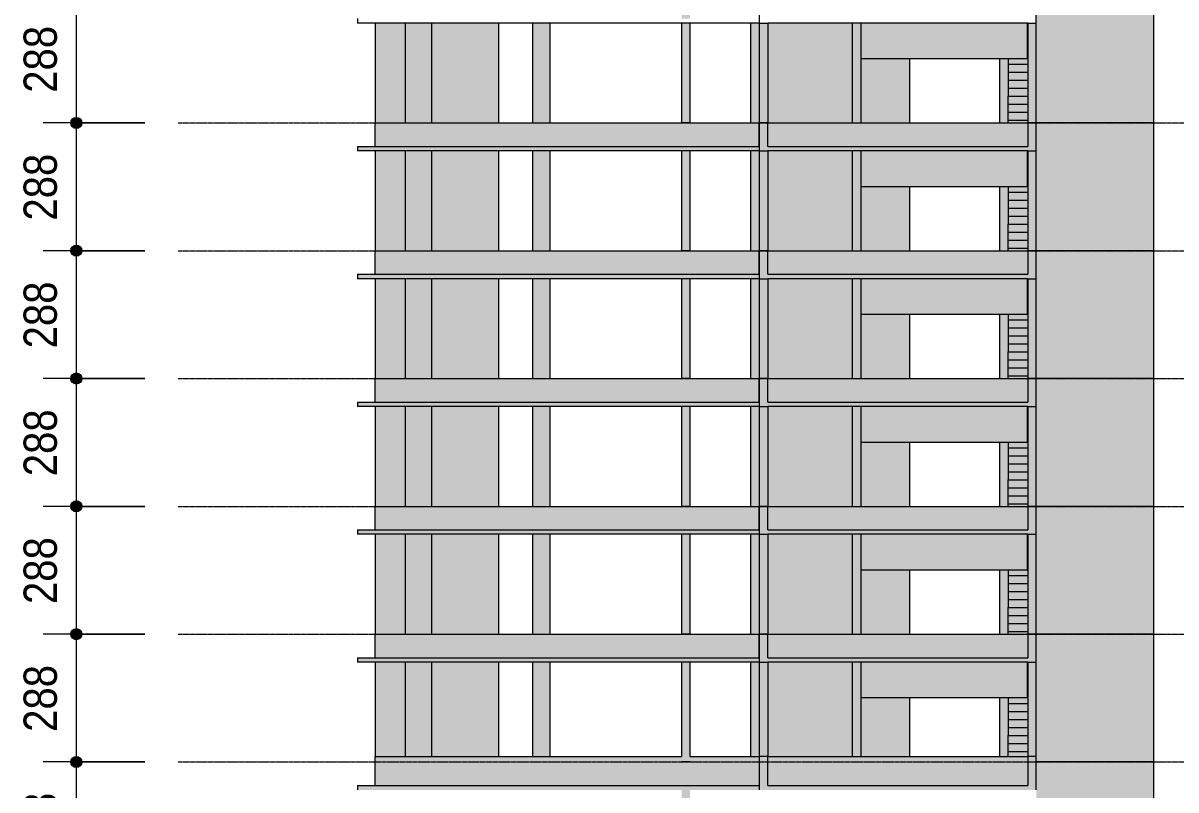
# Model space of a CAD drawing. Header units: centimetres. Extents: x -1475 to 26323, y -1238 to 84208.
# Drawn here: x 12806 to 15404, y 77370 to 79098 of the extents above; entities that cross this region are included whole.
import ezdxf

# ---------------------------------------------------------------- set-up
doc = ezdxf.new("R2010")
doc.units = ezdxf.units.CM
doc.linetypes.add('Centro', pattern=[3.175, 0.635, -0.47625, 1.5875, -0.47625])
for name, color, linetype, lineweight in [('A-ANNO-DIMS', 7, 'Continuous', 9), ('A-ANNO-DIMS-500', 7, 'Continuous', 9), ('A-FLOR', 7, 'Continuous', 9), ('A-FLOR-LEVL', 7, 'Continuous', 9), ('S-BEAM', 7, 'Continuous', 9), ('S-COLS', 7, 'Continuous', 9), ('S-STRS', 7, 'Continuous', 9)]:
    doc.layers.add(name, color=color, linetype=linetype, lineweight=lineweight)
doc.styles.add('Fira Sans_5', font='', dxfattribs={"width": 0.9, "height": 75})
doc.styles.get('Fira Sans_5').set_extended_font_data('Fira Sans')
doc.dimstyles.new('PED_R80_1_5mm_ACIMA_As_ESQ__R00_6', dxfattribs={"dimscale": 30.48, "dimtxt": 102.298456, "dimasz": 3.28084, "dimexe": 2.46063, "dimexo": 2.46063, "dimgap": 0.492126, "dimtad": 1, "dimdec": 1, "dimrnd": 0.5, "dimdsep": 46, "dimtxsty": 'Fira Sans_5', "dimblk1": 'DOTSMALL', "dimblk2": 'DOTSMALL', "dimsah": 1, "dimcen": 0.09, "dimdle": 4.92126, "dimazin": 0, "dimtfac": 1, "dimtdec": 4, "dimtix": 1, "dimtmove": 0, "dimatfit": 3, "dimfxl": 1, "dimtvp": 1, "dimtolj": 1, "dimtzin": 0, "dimarcsym": 2})

# ---------------------------------------------------------------- blocks, each defined once
blk = doc.blocks.new('DIMBLOCK427-CT301 - CORTE ESQ_ DSUP')
at = {"layer": 'A-ANNO-DIMS-500', "true_color": 0x000032}
h = blk.add_hatch(color=178, dxfattribs=at)
edge = h.paths.add_edge_path(flags=0)
edge.add_arc((12926.4, 79161), 12.5, 0, 360)
h = blk.add_hatch(color=178, dxfattribs=at)
edge = h.paths.add_edge_path(flags=0)
edge.add_arc((12926.4, 78873), 12.5, 0, 360)
at = {"layer": 'A-ANNO-DIMS-500', "color": 178, "true_color": 0x000032}
for p, q in [((13080.8, 79161), (12851.4, 79161)), ((12926.4, 79161), (12926.4, 78873)), ((12926.4, 79161), (13080.8, 79161)), ((13080.8, 78873), (12851.4, 78873)), ((12926.4, 78873), (13080.8, 78873))]:
    blk.add_line(p, q, dxfattribs=at)
for centre in [(12926.4, 79161), (12926.4, 78873)]:
    blk.add_circle(centre, 12.5, dxfattribs=at)
at = {"layer": 'A-ANNO-DIMS-500', "color": 0, "insert": (12807.6, 78940.9), "char_height": 75, "width": 182.563, "attachment_point": 1, "rotation": 90, "line_spacing_factor": 1.049215, "style": 'Fira Sans_5'}
blk.add_mtext('288', dxfattribs=at)
blk = doc.blocks.new('_DotSmall')
at = {"color": 0, "linetype": 'ByBlock', "const_width": 0.5}
blk.add_lwpolyline([(-0.0625, 0, 1), (0.0625, 0, 1)], format="xyb", close=True, dxfattribs=at)
blk = doc.blocks.new('DIMBLOCK428-CT301 - CORTE ESQ_ DSUP')
at = {"layer": 'A-ANNO-DIMS-500', "true_color": 0x000032}
h = blk.add_hatch(color=178, dxfattribs=at)
edge = h.paths.add_edge_path(flags=0)
edge.add_arc((12926.4, 78873), 12.5, 0, 360)
h = blk.add_hatch(color=178, dxfattribs=at)
edge = h.paths.add_edge_path(flags=0)
edge.add_arc((12926.4, 78585), 12.5, 0, 360)
at = {"layer": 'A-ANNO-DIMS-500', "color": 178, "true_color": 0x000032}
for p, q in [((13080.8, 78873), (12851.4, 78873)), ((12926.4, 78873), (12926.4, 78585)), ((12926.4, 78873), (13080.8, 78873)), ((13080.8, 78585), (12851.4, 78585)), ((12926.4, 78585), (13080.8, 78585))]:
    blk.add_line(p, q, dxfattribs=at)
for centre in [(12926.4, 78873), (12926.4, 78585)]:
    blk.add_circle(centre, 12.5, dxfattribs=at)
at = {"layer": 'A-ANNO-DIMS-500', "color": 0, "insert": (12807.6, 78652.9), "char_height": 75, "width": 182.563, "attachment_point": 1, "rotation": 90, "line_spacing_factor": 1.049215, "style": 'Fira Sans_5'}
blk.add_mtext('288', dxfattribs=at)
blk = doc.blocks.new('DIMBLOCK429-CT301 - CORTE ESQ_ DSUP')
at = {"layer": 'A-ANNO-DIMS-500', "true_color": 0x000032}
h = blk.add_hatch(color=178, dxfattribs=at)
edge = h.paths.add_edge_path(flags=0)
edge.add_arc((12926.4, 78585), 12.5, 0, 360)
h = blk.add_hatch(color=178, dxfattribs=at)
edge = h.paths.add_edge_path(flags=0)
edge.add_arc((12926.4, 78297), 12.5, 0, 360)
at = {"layer": 'A-ANNO-DIMS-500', "color": 178, "true_color": 0x000032}
for p, q in [((13080.8, 78585), (12851.4, 78585)), ((12926.4, 78585), (12926.4, 78297)), ((12926.4, 78585), (13080.8, 78585)), ((13080.8, 78297), (12851.4, 78297)), ((12926.4, 78297), (13080.8, 78297))]:
    blk.add_line(p, q, dxfattribs=at)
for centre in [(12926.4, 78585), (12926.4, 78297)]:
    blk.add_circle(centre, 12.5, dxfattribs=at)
at = {"layer": 'A-ANNO-DIMS-500', "color": 0, "insert": (12807.6, 78364.9), "char_height": 75, "width": 182.563, "attachment_point": 1, "rotation": 90, "line_spacing_factor": 1.049215, "style": 'Fira Sans_5'}
blk.add_mtext('288', dxfattribs=at)
blk = doc.blocks.new('DIMBLOCK430-CT301 - CORTE ESQ_ DSUP')
at = {"layer": 'A-ANNO-DIMS-500', "true_color": 0x000032}
h = blk.add_hatch(color=178, dxfattribs=at)
edge = h.paths.add_edge_path(flags=0)
edge.add_arc((12926.4, 78297), 12.5, 0, 360)
h = blk.add_hatch(color=178, dxfattribs=at)
edge = h.paths.add_edge_path(flags=0)
edge.add_arc((12926.4, 78009), 12.5, 0, 360)
at = {"layer": 'A-ANNO-DIMS-500', "color": 178, "true_color": 0x000032}
for p, q in [((13080.8, 78297), (12851.4, 78297)), ((12926.4, 78297), (12926.4, 78009)), ((12926.4, 78297), (13080.8, 78297)), ((13080.8, 78009), (12851.4, 78009)), ((12926.4, 78009), (13080.8, 78009))]:
    blk.add_line(p, q, dxfattribs=at)
for centre in [(12926.4, 78297), (12926.4, 78009)]:
    blk.add_circle(centre, 12.5, dxfattribs=at)
at = {"layer": 'A-ANNO-DIMS-500', "color": 0, "insert": (12807.6, 78076.9), "char_height": 75, "width": 182.563, "attachment_point": 1, "rotation": 90, "line_spacing_factor": 1.049215, "style": 'Fira Sans_5'}
blk.add_mtext('288', dxfattribs=at)
blk = doc.blocks.new('DIMBLOCK431-CT301 - CORTE ESQ_ DSUP')
at = {"layer": 'A-ANNO-DIMS-500', "true_color": 0x000032}
h = blk.add_hatch(color=178, dxfattribs=at)
edge = h.paths.add_edge_path(flags=0)
edge.add_arc((12926.4, 78009), 12.5, 0, 360)
h = blk.add_hatch(color=178, dxfattribs=at)
edge = h.paths.add_edge_path(flags=0)
edge.add_arc((12926.4, 77721), 12.5, 0, 360)
at = {"layer": 'A-ANNO-DIMS-500', "color": 178, "true_color": 0x000032}
for p, q in [((13080.8, 78009), (12851.4, 78009)), ((12926.4, 78009), (12926.4, 77721)), ((12926.4, 78009), (13080.8, 78009)), ((13080.8, 77721), (12851.4, 77721)), ((12926.4, 77721), (13080.8, 77721))]:
    blk.add_line(p, q, dxfattribs=at)
for centre in [(12926.4, 78009), (12926.4, 77721)]:
    blk.add_circle(centre, 12.5, dxfattribs=at)
at = {"layer": 'A-ANNO-DIMS-500', "color": 0, "insert": (12807.6, 77788.9), "char_height": 75, "width": 182.563, "attachment_point": 1, "rotation": 90, "line_spacing_factor": 1.049215, "style": 'Fira Sans_5'}
blk.add_mtext('288', dxfattribs=at)
blk = doc.blocks.new('DIMBLOCK432-CT301 - CORTE ESQ_ DSUP')
at = {"layer": 'A-ANNO-DIMS-500', "true_color": 0x000032}
h = blk.add_hatch(color=178, dxfattribs=at)
edge = h.paths.add_edge_path(flags=0)
edge.add_arc((12926.4, 77721), 12.5, 0, 360)
h = blk.add_hatch(color=178, dxfattribs=at)
edge = h.paths.add_edge_path(flags=0)
edge.add_arc((12926.4, 77433), 12.5, 0, 360)
at = {"layer": 'A-ANNO-DIMS-500', "color": 178, "true_color": 0x000032}
for p, q in [((13080.8, 77721), (12851.4, 77721)), ((12926.4, 77721), (12926.4, 77433)), ((12926.4, 77721), (13080.8, 77721)), ((13080.8, 77433), (12851.4, 77433)), ((12926.4, 77433), (13080.8, 77433))]:
    blk.add_line(p, q, dxfattribs=at)
for centre in [(12926.4, 77721), (12926.4, 77433)]:
    blk.add_circle(centre, 12.5, dxfattribs=at)
at = {"layer": 'A-ANNO-DIMS-500', "color": 0, "insert": (12807.6, 77500.9), "char_height": 75, "width": 182.563, "attachment_point": 1, "rotation": 90, "line_spacing_factor": 1.049215, "style": 'Fira Sans_5'}
blk.add_mtext('288', dxfattribs=at)
blk = doc.blocks.new('DIMBLOCK433-CT301 - CORTE ESQ_ DSUP')
at = {"layer": 'A-ANNO-DIMS-500', "true_color": 0x000032}
h = blk.add_hatch(color=178, dxfattribs=at)
edge = h.paths.add_edge_path(flags=0)
edge.add_arc((12926.4, 77433), 12.5, 0, 360)
h = blk.add_hatch(color=178, dxfattribs=at)
edge = h.paths.add_edge_path(flags=0)
edge.add_arc((12926.4, 77145), 12.5, 0, 360)
at = {"layer": 'A-ANNO-DIMS-500', "color": 178, "true_color": 0x000032}
for p, q in [((13080.8, 77433), (12851.4, 77433)), ((12926.4, 77433), (12926.4, 77145)), ((12926.4, 77433), (13080.8, 77433)), ((13080.8, 77145), (12851.4, 77145)), ((12926.4, 77145), (13080.8, 77145))]:
    blk.add_line(p, q, dxfattribs=at)
for centre in [(12926.4, 77433), (12926.4, 77145)]:
    blk.add_circle(centre, 12.5, dxfattribs=at)
at = {"layer": 'A-ANNO-DIMS-500', "color": 0, "insert": (12807.6, 77212.9), "char_height": 75, "width": 182.563, "attachment_point": 1, "rotation": 90, "line_spacing_factor": 1.049215, "style": 'Fira Sans_5'}
blk.add_mtext('288', dxfattribs=at)

msp = doc.modelspace()

# ---------------------------------------------------------------- hatches: boundary and pattern name
at = {"layer": 'A-FLOR', "true_color": 0xc0c0c0}
for points in [[(14465, 78810), (14464.5, 78820), (13560, 78820), (13560, 78810), (14464.5, 78810)], [(14694.77, 78810), (15070, 78810), (15070, 78820), (14484, 78820), (14484, 78810), (14674.5, 78810)], [(13909.41, 78522), (14465, 78522), (14464.5, 78532), (13560, 78532), (13560, 78522), (13878, 78522)], [(14694.77, 78522), (15070, 78522), (15070, 78532), (14484, 78532), (14484, 78522), (14674.5, 78522)], [(13600, 78234), (14465, 78234), (14464.5, 78244), (13560, 78244), (13560, 78234)], [(14694.77, 78234), (15070, 78234), (15070, 78244), (14484, 78244), (14484, 78234), (14674.5, 78234)], [(13909.41, 77946), (14465, 77946), (14464.5, 77956), (13560, 77956), (13560, 77946), (13878, 77946)], [(15038.59, 77946), (15070, 77946), (15070, 77956), (14484, 77956), (14484, 77946), (14850.39, 77946)], [(14465, 77658), (14464.5, 77668), (13560, 77668), (13560, 77658), (14464.5, 77658)], [(15038.59, 77658), (15070, 77658), (15070, 77668), (14484, 77668), (14484, 77658), (14850.39, 77658)], [(13600, 77370), (14465, 77370), (14464.5, 77380), (13560, 77380), (13560, 77370)], [(15070, 77370), (15070, 77380), (14484, 77380), (14484, 77370), (15038.59, 77370)]]:
    msp.add_hatch(color=9, dxfattribs=at).paths.add_polyline_path(points, flags=0)
at = {"layer": 'S-BEAM', "true_color": 0xc0c0c0}
for points in [[(14803.5, 79018), (15068.73, 79018), (15068.73, 79098), (14694.77, 79098), (14694.77, 79018), (14722.08, 79018)], [(13600, 78820), (13619, 78820), (13619, 78873), (13600, 78873)], [(14285.8, 78820), (14290, 78820), (14290, 78873), (13619, 78873), (13619, 78820), (13909.41, 78820)], [(14309, 78820), (14463.73, 78820), (14463.73, 78873), (14309, 78873)], [(14465, 78810), (14484, 78810), (14484, 78873), (14465, 78873), (14465, 78820)], [(15089, 78810), (15089, 78873), (15070, 78873), (15070, 78810)], [(14803.5, 78730), (15068.73, 78730), (15068.73, 78810), (14694.77, 78810), (14694.77, 78730), (14722.08, 78730)], [(13619, 78532), (13619, 78585), (13600, 78585), (13600, 78532)], [(14285.8, 78532), (14290, 78532), (14290, 78585), (13619, 78585), (13619, 78532), (13909.41, 78532)], [(14309, 78532), (14463.73, 78532), (14463.73, 78585), (14309, 78585)], [(14465, 78522), (14484, 78522), (14484, 78585), (14465, 78585), (14465, 78571)], [(15070, 78522), (15089, 78522), (15089, 78585), (15070, 78585), (15070, 78532)], [(14803.5, 78442), (15068.73, 78442), (15068.73, 78522), (14694.77, 78522), (14694.77, 78442), (14722.08, 78442)], [(13619, 78244), (13619, 78297), (13600, 78297), (13600, 78244)], [(13644.13, 78244), (14290, 78244), (14290, 78297), (13619, 78297), (13619, 78244)], [(14463.73, 78244), (14463.73, 78297), (14309, 78297), (14309, 78244)], [(14474, 78234), (14484, 78234), (14484, 78297), (14465, 78297), (14465, 78234)], [(14814.53, 78244), (15070, 78244), (15070, 78297), (14484, 78297), (14484, 78244), (14813.68, 78244)], [(15089, 78234), (15089, 78297), (15070, 78297), (15070, 78234)], [(14694.77, 78154), (15068.73, 78154), (15068.73, 78234), (14694.77, 78234)], [(13619, 77956), (13619, 78009), (13600, 78009), (13600, 77956)], [(14285.8, 77956), (14290, 77956), (14290, 78009), (13619, 78009), (13619, 77956), (13909.41, 77956)], [(14309, 77956), (14463.73, 77956), (14463.73, 78009), (14309, 78009)], [(14484, 77946), (14484, 78009), (14465, 78009), (14465, 77946), (14474, 77946)], [(15089, 77946), (15089, 78009), (15070, 78009), (15070, 77946)], [(15038.59, 77866), (15068.73, 77866), (15068.73, 77946), (14694.77, 77946), (14694.77, 77866), (14850.39, 77866)], [(13600, 77668), (13619, 77668), (13619, 77721), (13600, 77721), (13600, 77715.54)], [(14285.8, 77668), (14290, 77668), (14290, 77721), (13619, 77721), (13619, 77668), (13909.41, 77668)], [(14309, 77668), (14463.73, 77668), (14463.73, 77721), (14309, 77721), (14309, 77707)], [(14465, 77658), (14484, 77658), (14484, 77721), (14465, 77721), (14465, 77668)], [(15070, 77658), (15089, 77658), (15089, 77721), (15070, 77721), (15070, 77668)], [(15038.59, 77578), (15068.73, 77578), (15068.73, 77658), (14694.77, 77658), (14694.77, 77578), (14850.39, 77578)], [(13619, 77380), (13619, 77445), (13600, 77445), (13600, 77380)], [(14290, 77380), (14290, 77445), (13619, 77445), (13619, 77380), (14285.8, 77380)], [(14464.5, 77380), (14465, 77380), (14464.5, 77445), (14309, 77445), (14309, 77380)], [(14465, 77370), (14484, 77370), (14484, 77445), (14465, 77445), (14465, 77380)], [(15070, 77370), (15089, 77370), (15089, 77445), (15070, 77445), (15070, 77380)]]:
    msp.add_hatch(color=9, dxfattribs=at).paths.add_polyline_path(points, flags=0)
h = msp.add_hatch(color=9, dxfattribs=at)
h.paths.add_polyline_path([(14803.5, 78810), (14803.5, 78810), (14694.77, 78810)], flags=0)
h.paths.add_polyline_path([(14662.2, 78820), (15070, 78820), (15070, 78873), (14484, 78873), (14484, 78820), (14555.5, 78820)], flags=0)
h = msp.add_hatch(color=9, dxfattribs=at)
h.paths.add_polyline_path([(14803.5, 78522), (14803.5, 78522), (14694.77, 78522)], flags=0)
h.paths.add_polyline_path([(14674.5, 78532), (15070, 78532), (15070, 78585), (14484, 78585), (14484, 78532), (14662.2, 78532)], flags=0)
h = msp.add_hatch(color=9, dxfattribs=at)
h.paths.add_polyline_path([(14803.5, 77946), (14803.5, 77946), (14694.77, 77946)], flags=0)
h.paths.add_polyline_path([(14662.2, 77956), (15070, 77956), (15070, 78009), (14484, 78009), (14484, 77956), (14555.5, 77956)], flags=0)
h = msp.add_hatch(color=9, dxfattribs=at)
h.paths.add_polyline_path([(14803.5, 77658), (14803.5, 77658), (14694.77, 77658)], flags=0)
h.paths.add_polyline_path([(14850.39, 77668), (15070, 77668), (15070, 77721), (14484, 77721), (14484, 77668), (14814.53, 77668)], flags=0)
h = msp.add_hatch(color=9, dxfattribs=at)
h.paths.add_polyline_path([(14803.5, 77370), (14803.5, 77370), (14694.77, 77370)], flags=0)
h.paths.add_polyline_path([(14674.5, 77380), (15070, 77380), (15070, 77445), (14484, 77445), (14484, 77380), (14662.2, 77380)], flags=0)
at = {"layer": 'S-COLS', "true_color": 0xc0c0c0}
h = msp.add_hatch(color=9, dxfattribs=at)
h.paths.add_polyline_path([(14309, 78873), (14309, 79098), (14290, 79098), (14290, 78873)], flags=0)
h.paths.add_polyline_path([(14290, 79108), (14309, 79108), (14309, 79161), (14290, 79161)], flags=0)
h = msp.add_hatch(color=9, dxfattribs=at)
h.paths.add_polyline_path([(14463.73, 78873), (14464.5, 78873), (14464.5, 79098), (14445.5, 79098), (14445.5, 78873)], flags=0)
h.paths.add_polyline_path([(14464.5, 79108), (14464.5, 79161), (14463.73, 79160.43), (14463.73, 79108)], flags=0)
h = msp.add_hatch(color=9, dxfattribs=at)
h.paths.add_polyline_path([(14464.5, 78873), (14465, 78873.37), (14464.5, 79001.62)], flags=0)
h.paths.add_polyline_path([(14555.5, 78873), (14674.5, 78873), (14674.5, 79098), (14484, 79098), (14484, 78873), (14489.43, 78873)], flags=0)
h.paths.add_polyline_path([(14464.5, 79108), (14465, 79108), (14464.5, 79147)], flags=0)
for points in [[(15353.5, 78873), (15353.5, 79161), (15089, 79161), (15089, 78873), (15226.79, 78873)], [(13667.5, 78873), (13697.5, 78873), (13697.5, 79098), (13667.6, 79098), (13667.56, 79001.62)], [(13722.38, 78873), (13727.5, 78873), (13726.93, 79098), (13697.5, 79098), (13697.5, 78873), (13721.21, 78873)], [(13954.84, 78873), (13994, 78873), (13994, 79098), (13954, 79098), (13954, 78873)], [(14465, 78873), (14484, 78873), (14484, 79098), (14465, 79098), (14465, 79001.62)], [(14674.5, 78873), (14693.5, 78873), (14693.5, 79098), (14674.5, 79098), (14674.5, 78971.25)], [(14694.77, 78873), (14803.5, 78873), (14803.5, 79018), (14694.77, 79018), (14694.77, 79098), (14693.5, 79098), (14693.5, 78873)], [(15038.59, 79005), (15070, 79005), (15070, 79098), (15068.73, 79098), (15068.73, 79018), (15025.5, 79018), (15025.5, 79005)], [(15089, 78873), (15089, 79098), (15070, 79098), (15070, 78873)], [(15006.5, 78873), (15025.5, 78873), (15025.5, 79018), (15006.5, 79018), (15006.5, 79001.62)], [(15226.79, 78585), (15353.5, 78585), (15353.5, 78873), (15089, 78873), (15089, 78585)], [(13667.5, 78585), (13697.5, 78585), (13697.5, 78810), (13667.6, 78810), (13667.52, 78634.17)], [(13697.5, 78585), (13727.5, 78585), (13726.93, 78810), (13697.5, 78810), (13697.5, 78634.17)], [(13994, 78585), (13994, 78810), (13954, 78810), (13954, 78585), (13954.84, 78585)], [(14465, 78585), (14484, 78585), (14484, 78810), (14465, 78809.68), (14465, 78634.17)], [(14674.5, 78585), (14693.5, 78585), (14693.5, 78810), (14674.5, 78810), (14674.5, 78634.17)], [(14803.5, 78585), (14803.5, 78730), (14694.77, 78730), (14694.77, 78810), (14693.5, 78810), (14693.5, 78585)], [(15070, 78717), (15070, 78810), (15068.73, 78810), (15068.73, 78730), (15025.5, 78730), (15025.5, 78717), (15068.73, 78717)], [(15070, 78585), (15089, 78585), (15089, 78810), (15070, 78810), (15070, 78634.17)], [(15025.5, 78585), (15025.5, 78730), (15006.5, 78730), (15006.5, 78585)], [(15226.79, 78297), (15353.5, 78297), (15353.5, 78585), (15089, 78585), (15089, 78297)], [(13667.5, 78297), (13697.5, 78297), (13697.5, 78522), (13667.6, 78522), (13667.57, 78450.44)], [(13722.45, 78297), (13727.5, 78297), (13726.93, 78522), (13697.5, 78522), (13697.5, 78297), (13722.38, 78297)], [(13954.84, 78297), (13994, 78297), (13994, 78522), (13954, 78522), (13954, 78297)], [(14465, 78297), (14484, 78297), (14484, 78522), (14465, 78522)], [(14693.5, 78297), (14693.5, 78522), (14674.5, 78522), (14674.5, 78297)], [(14694.77, 78297), (14803.5, 78297), (14803.5, 78442), (14694.77, 78442), (14694.77, 78522), (14693.5, 78522), (14693.5, 78297)], [(15025.5, 78429), (15070, 78429), (15070, 78522), (15068.73, 78522), (15068.73, 78442), (15025.5, 78442)], [(15070, 78297), (15089, 78297), (15089, 78522), (15070, 78522), (15070, 78450.44)], [(15006.5, 78297), (15025.5, 78297), (15025.5, 78442), (15006.5, 78442)], [(15226.79, 78009), (15353.5, 78009), (15353.5, 78297), (15089, 78297), (15089, 78009)], [(13667.5, 78009), (13697.5, 78009), (13697.5, 78234), (13667.6, 78234), (13667.53, 78082.99)], [(13722.45, 78009), (13727.5, 78009), (13726.93, 78234), (13697.5, 78234), (13697.5, 78009), (13722.38, 78009)], [(13954.84, 78009), (13994, 78009), (13994, 78234), (13954, 78234), (13954, 78009)], [(14465, 78009), (14484, 78009), (14484, 78234), (14465, 78234)], [(14693.5, 78009), (14693.5, 78234), (14674.5, 78234), (14674.5, 78009)], [(14694.77, 78009), (14803.5, 78009), (14803.5, 78154), (14694.77, 78154), (14694.77, 78234), (14693.5, 78234), (14693.5, 78009)], [(15070, 78141), (15070, 78234), (15068.73, 78234), (15068.73, 78154), (15025.5, 78154), (15025.5, 78141), (15068.73, 78141)], [(15089, 78009), (15089, 78234), (15070, 78234), (15070, 78009)], [(15006.5, 78009), (15025.5, 78009), (15025.5, 78154), (15006.5, 78154)], [(15353.5, 77721), (15353.5, 78009), (15089, 78009), (15089, 77721), (15226.79, 77721)], [(13667.5, 77721), (13697.5, 77721), (13697.5, 77946), (13667.6, 77946), (13667.57, 77891.31)], [(13718.72, 77721), (13727.5, 77721), (13726.93, 77946), (13697.5, 77946), (13697.5, 77721), (13718.64, 77721)], [(13994, 77721), (13994, 77946), (13954, 77946), (13954, 77721), (13954.84, 77721)], [(14465, 77721), (14484, 77721), (14484, 77946), (14465, 77946), (14465, 77899.27)], [(14674.5, 77721), (14693.5, 77721), (14693.5, 77946), (14674.5, 77946), (14674.5, 77819.25)], [(14693.5, 77721), (14803.5, 77721), (14803.5, 77866), (14694.77, 77866), (14694.77, 77946), (14693.5, 77946), (14693.5, 77837.92)], [(15025.5, 77853), (15070, 77853), (15070, 77946), (15068.73, 77946), (15068.73, 77866), (15025.5, 77866)], [(15070, 77721), (15089, 77721), (15089, 77946), (15070, 77946), (15070, 77899.27)], [(15006.5, 77721), (15025.5, 77721), (15025.5, 77866), (15006.5, 77866)], [(15089, 77433), (15353.5, 77433), (15353.5, 77721), (15089, 77721), (15089, 77445)], [(13667.51, 77445), (13697.5, 77445), (13697.5, 77658), (13667.6, 77658), (13667.55, 77531.82)], [(13718.72, 77445), (13727.5, 77445), (13726.93, 77658), (13697.5, 77658), (13697.5, 77445), (13718.45, 77445)], [(13956.84, 77445), (13994, 77445), (13994, 77658), (13954, 77658), (13954, 77445)], [(14465, 77445), (14484, 77445), (14484, 77658), (14465, 77657.68), (14465, 77531.82)], [(14674.5, 77445), (14693.5, 77445), (14693.5, 77658), (14674.5, 77658), (14674.5, 77531.25)], [(14803.5, 77445), (14803.5, 77578), (14694.77, 77578), (14694.77, 77658), (14693.5, 77658), (14693.5, 77445)], [(15070, 77565), (15070, 77658), (15068.73, 77658), (15068.73, 77578), (15025.5, 77578), (15025.5, 77565), (15068.73, 77565)], [(15070, 77445), (15089, 77445), (15089, 77658), (15070, 77658), (15070, 77531.82)], [(15006.89, 77445), (15025.5, 77445), (15025.5, 77578), (15006.5, 77578), (15006.67, 77445)], [(15353.5, 77145), (15353.5, 77433), (15089, 77433), (15089, 77145), (15226.79, 77145)]]:
    msp.add_hatch(color=9, dxfattribs=at).paths.add_polyline_path(points, flags=0)
h = msp.add_hatch(color=9, dxfattribs=at)
h.paths.add_polyline_path([(13600, 78873), (13667.5, 78873), (13667.5, 79098), (13600, 79098), (13600, 79001.62)], flags=0)
h.paths.add_polyline_path([(13878, 78873), (13878, 78873), (13878, 79098), (13727.5, 79098), (13727.5, 78873)], flags=0)
h = msp.add_hatch(color=9, dxfattribs=at)
h.paths.add_polyline_path([(14290, 78585), (14309, 78585), (14309, 78810), (14290, 78810), (14290, 78634.17)], flags=0)
h.paths.add_polyline_path([(14309, 78820), (14309, 78873), (14290, 78873), (14290, 78820)], flags=0)
h = msp.add_hatch(color=9, dxfattribs=at)
h.paths.add_polyline_path([(14445.5, 78585), (14464.5, 78585), (14464.5, 78810), (14445.5, 78810), (14445.5, 78634.17)], flags=0)
h.paths.add_polyline_path([(14464.5, 78820), (14464.5, 78873), (14463.73, 78872.43), (14463.73, 78820)], flags=0)
h = msp.add_hatch(color=9, dxfattribs=at)
h.paths.add_polyline_path([(14555.5, 78585), (14674.5, 78585), (14674.5, 78810), (14484, 78810), (14484, 78585), (14489.43, 78585)], flags=0)
h.paths.add_polyline_path([(14464.5, 78585), (14465, 78585.37), (14464.5, 78634.17)], flags=0)
h.paths.add_polyline_path([(14464.5, 78820), (14465, 78820), (14464.5, 78859)], flags=0)
h = msp.add_hatch(color=9, dxfattribs=at)
h.paths.add_polyline_path([(13600, 78585), (13667.5, 78585), (13667.5, 78810), (13600, 78810), (13600, 78634.17)], flags=0)
h.paths.add_polyline_path([(13878, 78585), (13878, 78585), (13878, 78810), (13727.5, 78810), (13727.5, 78585)], flags=0)
h = msp.add_hatch(color=9, dxfattribs=at)
h.paths.add_polyline_path([(14309, 78297), (14309, 78522), (14290, 78522), (14290, 78297)], flags=0)
h.paths.add_polyline_path([(14309, 78532), (14309, 78585), (14290, 78585), (14290, 78532)], flags=0)
h = msp.add_hatch(color=9, dxfattribs=at)
h.paths.add_polyline_path([(14463.73, 78297), (14464.5, 78297), (14464.5, 78522), (14445.5, 78522), (14445.5, 78297)], flags=0)
h.paths.add_polyline_path([(14464.5, 78532), (14464.5, 78585), (14463.73, 78584.43), (14463.73, 78532)], flags=0)
h = msp.add_hatch(color=9, dxfattribs=at)
h.paths.add_polyline_path([(14555.5, 78297), (14674.5, 78297), (14674.5, 78522), (14555.5, 78522)], flags=0)
h.paths.add_polyline_path([(14484, 78297), (14555.5, 78297), (14555.5, 78522), (14484, 78522)], flags=0)
h.paths.add_polyline_path([(14464.5, 78532), (14465, 78532), (14464.5, 78571)], flags=0)
h = msp.add_hatch(color=9, dxfattribs=at)
h.paths.add_polyline_path([(13619, 78297), (13667.5, 78297), (13667.5, 78522), (13600, 78522), (13600, 78297)], flags=0)
h.paths.add_polyline_path([(13878, 78297), (13878, 78297), (13878, 78522), (13727.5, 78522), (13727.5, 78297)], flags=0)
h = msp.add_hatch(color=9, dxfattribs=at)
h.paths.add_polyline_path([(14309, 78009), (14309, 78234), (14290, 78234), (14290, 78009)], flags=0)
h.paths.add_polyline_path([(14290, 78244), (14309, 78244), (14309, 78297), (14290, 78297), (14290, 78266.72)], flags=0)
h = msp.add_hatch(color=9, dxfattribs=at)
h.paths.add_polyline_path([(14463.73, 78009), (14464.5, 78009), (14464.5, 78234), (14445.5, 78234), (14445.5, 78009)], flags=0)
h.paths.add_polyline_path([(14464.5, 78244), (14464.5, 78297), (14463.73, 78296.43), (14463.73, 78244)], flags=0)
h = msp.add_hatch(color=9, dxfattribs=at)
h.paths.add_polyline_path([(14555.5, 78009), (14674.5, 78009), (14674.5, 78234), (14555.5, 78234)], flags=0)
h.paths.add_polyline_path([(14489.43, 78009), (14555.5, 78009), (14555.5, 78234), (14484, 78234), (14484, 78009)], flags=0)
h.paths.add_polyline_path([(14464.5, 78009), (14465, 78009.37), (14464.5, 78233.74)], flags=0)
h.paths.add_polyline_path([(14464.5, 78244), (14465, 78244), (14464.5, 78266.72)], flags=0)
h = msp.add_hatch(color=9, dxfattribs=at)
h.paths.add_polyline_path([(13619, 78009), (13667.5, 78009), (13667.5, 78234), (13600, 78234), (13600, 78009)], flags=0)
h.paths.add_polyline_path([(13878, 78009), (13878, 78009), (13878, 78234), (13727.5, 78234), (13727.5, 78009)], flags=0)
h = msp.add_hatch(color=9, dxfattribs=at)
h.paths.add_polyline_path([(14309, 77721), (14309, 77946), (14290, 77946), (14290, 77721)], flags=0)
h.paths.add_polyline_path([(14309, 77956), (14309, 78009), (14290, 78009), (14290, 77956)], flags=0)
h = msp.add_hatch(color=9, dxfattribs=at)
h.paths.add_polyline_path([(14445.5, 77721), (14464.5, 77721), (14464.5, 77946), (14445.5, 77946), (14445.5, 77899.27)], flags=0)
h.paths.add_polyline_path([(14464.5, 77956), (14464.5, 78009), (14463.73, 78008.43), (14463.73, 77956)], flags=0)
h = msp.add_hatch(color=9, dxfattribs=at)
h.paths.add_polyline_path([(14662.2, 77721), (14674.5, 77721), (14674.5, 77946), (14484, 77946), (14484, 77721), (14555.5, 77721)], flags=0)
h.paths.add_polyline_path([(14464.5, 77721), (14465, 77721.37), (14464.5, 77899.27)], flags=0)
h.paths.add_polyline_path([(14464.5, 77956), (14465, 77956), (14464.5, 77995)], flags=0)
h = msp.add_hatch(color=9, dxfattribs=at)
h.paths.add_polyline_path([(13600, 77721), (13667.5, 77721), (13667.5, 77946), (13600, 77946), (13600, 77899.27)], flags=0)
h.paths.add_polyline_path([(13878, 77721), (13878, 77721), (13878, 77946), (13727.5, 77946), (13727.5, 77721)], flags=0)
h = msp.add_hatch(color=9, dxfattribs=at)
h.paths.add_polyline_path([(14290, 77433), (14309, 77433), (14309, 77658), (14290, 77658), (14290, 77433)], flags=0)
h.paths.add_polyline_path([(14290, 77668), (14309, 77668), (14309, 77721), (14290, 77721), (14290, 77707)], flags=0)
h = msp.add_hatch(color=9, dxfattribs=at)
h.paths.add_polyline_path([(14445.5, 77445), (14464.5, 77445), (14464.5, 77658), (14445.5, 77658), (14445.5, 77531.82)], flags=0)
h.paths.add_polyline_path([(14464.5, 77668), (14464.5, 77721), (14463.73, 77720.43), (14463.73, 77668)], flags=0)
h = msp.add_hatch(color=9, dxfattribs=at)
h.paths.add_polyline_path([(14464.5, 77445), (14465, 77445), (14464.5, 77531.82)], flags=0)
h.paths.add_polyline_path([(14555.5, 77445), (14674.5, 77445), (14674.5, 77658), (14484, 77658), (14484, 77445)], flags=0)
h.paths.add_polyline_path([(14464.5, 77668), (14465, 77668), (14464.5, 77707)], flags=0)
h = msp.add_hatch(color=9, dxfattribs=at)
h.paths.add_polyline_path([(13619, 77445), (13667.51, 77445), (13667.5, 77658), (13600, 77658), (13600, 77445)], flags=0)
h.paths.add_polyline_path([(13727.5, 77445), (13878, 77445), (13878, 77658), (13727.5, 77658), (13727.5, 77531.82)], flags=0)
h = msp.add_hatch(color=9, dxfattribs=at)
h.paths.add_polyline_path([(14290, 77145), (14309, 77145), (14309, 77370), (14290, 77370), (14290, 77157)], flags=0)
h.paths.add_polyline_path([(14290, 77380), (14309, 77380.28), (14309, 77433), (14290, 77433)], flags=0)
at = {"layer": 'S-STRS', "true_color": 0xc0c0c0}
for points in [[(15025.5, 78987), (15070, 78987), (15070, 79005), (15025.5, 79005), (15025.5, 78993)], [(15070, 78969), (15070, 78987), (15025.5, 78987), (15025.5, 78969), (15068.73, 78969)], [(15070, 78951), (15070, 78969), (15025.5, 78969), (15025.5, 78951), (15068.73, 78951)], [(15070, 78933), (15070, 78951), (15025.5, 78951), (15025.5, 78933), (15068.73, 78933)], [(15070, 78915), (15070, 78933), (15025.5, 78933), (15025.5, 78915), (15068.73, 78915)], [(15070, 78897), (15070, 78915), (15025.5, 78915), (15025.5, 78897), (15068.73, 78897)], [(15070, 78879), (15070, 78897), (15025.5, 78897), (15025.5, 78879), (15068.73, 78879)], [(15038.59, 78873), (15070, 78873), (15070, 78879), (15025.5, 78879), (15025.5, 78873)], [(15038.59, 78699), (15070, 78699), (15070, 78717), (15025.5, 78717), (15025.5, 78699)], [(15070, 78681), (15070, 78699), (15025.5, 78699), (15025.5, 78681), (15068.73, 78681)], [(15070, 78663), (15070, 78681), (15025.5, 78681), (15025.5, 78663), (15068.73, 78663)], [(15070, 78645), (15070, 78663), (15025.5, 78663), (15025.5, 78645), (15068.73, 78645)], [(15038.59, 78627), (15070, 78627), (15070, 78645), (15025.5, 78645), (15025.5, 78627)], [(15038.59, 78609), (15070, 78609), (15070, 78627), (15025.5, 78627), (15025.5, 78609)], [(15038.59, 78591), (15070, 78591), (15070, 78609), (15025.5, 78609), (15025.5, 78591)], [(15025.5, 78585), (15070, 78585), (15070, 78591), (15025.5, 78591)], [(15038.59, 78411), (15070, 78411), (15070, 78429), (15025.5, 78429), (15025.5, 78411)], [(15070, 78393), (15070, 78411), (15025.5, 78411), (15025.5, 78393), (15068.73, 78393)], [(15070, 78375), (15070, 78393), (15025.5, 78393), (15025.5, 78375), (15068.73, 78375)], [(15070, 78357), (15070, 78375), (15025.5, 78375), (15025.5, 78357), (15068.73, 78357)], [(15070, 78339), (15070, 78357), (15025.5, 78357), (15025.5, 78339), (15068.73, 78339)], [(15070, 78321), (15070, 78339), (15025.5, 78339), (15025.5, 78321), (15068.73, 78321)], [(15070, 78303), (15070, 78321), (15025.5, 78321), (15025.5, 78303), (15068.73, 78303)], [(15068.73, 78297), (15070, 78297), (15070, 78303), (15025.5, 78303), (15025.5, 78297), (15038.59, 78297)], [(15038.59, 78123), (15070, 78123), (15070, 78141), (15025.5, 78141), (15025.5, 78123)], [(15070, 78105), (15070, 78123), (15025.5, 78123), (15025.5, 78105), (15068.73, 78105)], [(15070, 78087), (15070, 78105), (15025.5, 78105), (15025.5, 78087), (15068.73, 78087)], [(15025.5, 78069), (15070, 78069), (15070, 78087), (15025.5, 78087)], [(15070, 78051), (15070, 78069), (15025.5, 78069), (15025.5, 78051), (15068.73, 78051)], [(15070, 78033), (15070, 78051), (15025.5, 78051), (15025.5, 78033), (15068.73, 78033)], [(15070, 78015), (15070, 78033), (15025.5, 78033), (15025.5, 78015), (15068.73, 78015)], [(15038.59, 78009), (15070, 78009), (15070, 78015), (15025.5, 78015), (15025.5, 78009)], [(15038.59, 77835), (15070, 77835), (15070, 77853), (15025.5, 77853), (15025.5, 77835)], [(15070, 77817), (15070, 77835), (15025.5, 77835), (15025.5, 77817), (15068.73, 77817)], [(15070, 77799), (15070, 77817), (15025.5, 77817), (15025.5, 77799), (15068.73, 77799)], [(15070, 77781), (15070, 77799), (15025.5, 77799), (15025.5, 77781), (15068.73, 77781)], [(15070, 77763), (15070, 77781), (15025.5, 77781), (15025.5, 77763), (15068.73, 77763)], [(15025.5, 77745), (15070, 77745), (15070, 77763), (15025.5, 77763)], [(15068.73, 77727), (15070, 77727), (15070, 77745), (15025.5, 77745), (15025.5, 77727), (15038.59, 77727)], [(15068.73, 77721), (15070, 77721), (15070, 77727), (15025.5, 77727), (15025.5, 77721), (15038.59, 77721)], [(15038.59, 77547), (15070, 77547), (15070, 77565), (15025.5, 77565), (15025.5, 77547)], [(15038.59, 77529), (15070, 77529), (15070, 77547), (15025.5, 77547), (15025.5, 77529)], [(15038.59, 77511), (15070, 77511), (15070, 77529), (15025.5, 77529), (15025.5, 77511)], [(15038.59, 77493), (15070, 77493), (15070, 77511), (15025.5, 77511), (15025.5, 77493)], [(15038.59, 77475), (15070, 77475), (15070, 77493), (15025.5, 77493), (15025.5, 77475)], [(15038.59, 77457), (15070, 77457), (15070, 77475), (15025.5, 77475), (15025.5, 77457)], [(15038.59, 77445), (15070, 77445), (15070, 77457), (15025.5, 77457), (15025.5, 77445)]]:
    msp.add_hatch(color=9, dxfattribs=at).paths.add_polyline_path(points, flags=0)

# ---------------------------------------------------------------- linework, layer by layer
at = {"layer": 'A-FLOR'}
for p, q in [((13560, 79108), (13560, 79098)), ((14465, 79098), (13560, 79098)), ((15070, 79098), (14484, 79098)), ((13560, 78820), (14465, 78820)), ((13560, 78820), (13560, 78810)), ((14465, 78810), (13560, 78810)), ((14484, 78820), (15070, 78820)), ((15070, 78810), (14484, 78810)), ((13560, 78532), (14465, 78532)), ((13560, 78532), (13560, 78522)), ((14465, 78522), (13560, 78522)), ((14484, 78532), (15070, 78532)), ((15070, 78522), (14484, 78522)), ((13560, 78244), (14465, 78244)), ((13560, 78244), (13560, 78234)), ((14465, 78234), (13560, 78234)), ((14484, 78244), (15070, 78244)), ((15070, 78234), (14484, 78234)), ((13560, 77956), (14465, 77956)), ((13560, 77956), (13560, 77946)), ((14465, 77946), (13560, 77946)), ((14484, 77956), (15070, 77956)), ((15070, 77946), (14484, 77946)), ((13560, 77668), (14465, 77668)), ((13560, 77668), (13560, 77658)), ((14484, 77668), (15070, 77668)), ((14465, 77658), (13560, 77658)), ((15070, 77658), (14484, 77658)), ((13560, 77380), (14465, 77380)), ((13560, 77380), (13560, 77370)), ((14484, 77380), (15070, 77380))]:
    msp.add_line(p, q, dxfattribs=at)
at = {"layer": 'A-FLOR-LEVL', "linetype": 'Centro'}
for p, q in [((13155.75, 78873), (16954.35, 78873)), ((13155.75, 78585), (16954.35, 78585)), ((13155.75, 78297), (16954.35, 78297)), ((13155.75, 78009), (16954.35, 78009)), ((13155.75, 77721), (16954.35, 77721)), ((13155.75, 77433), (16954.35, 77433))]:
    msp.add_line(p, q, dxfattribs=at)
at = {"layer": 'S-BEAM'}
for p, q in [((14465, 79161), (14465, 79098)), ((15089, 79098), (15089, 79161)), ((14465, 79098), (14484, 79098)), ((14694.77, 79018), (14694.77, 79098)), ((15068.73, 79098), (15068.73, 79018)), ((15070, 79098), (15089, 79098)), ((14694.77, 79018), (15068.73, 79018)), ((13600, 78873), (13619, 78873)), ((13600, 78820), (13600, 78873)), ((13619, 78873), (14290, 78873)), ((14309, 78873), (14463.73, 78873)), ((14463.73, 78873), (14463.73, 78820)), ((14484, 78873), (14465, 78873)), ((14465, 78873), (14465, 78810)), ((14484, 78820), (14484, 78873)), ((14484, 78873), (15070, 78873)), ((15089, 78873), (15070, 78873)), ((15070, 78873), (15070, 78820)), ((15089, 78810), (15089, 78873)), ((14465, 78810), (14484, 78810)), ((14694.77, 78730), (14694.77, 78810)), ((15068.73, 78810), (15068.73, 78730)), ((15070, 78810), (15089, 78810)), ((14694.77, 78730), (15068.73, 78730)), ((13600, 78585), (13619, 78585)), ((13600, 78532), (13600, 78585)), ((13619, 78585), (14290, 78585)), ((14309, 78585), (14463.73, 78585)), ((14463.73, 78585), (14463.73, 78532)), ((14484, 78585), (14465, 78585)), ((14465, 78585), (14465, 78522)), ((14484, 78532), (14484, 78585)), ((14484, 78585), (15070, 78585)), ((15089, 78585), (15070, 78585)), ((15070, 78585), (15070, 78532)), ((15089, 78522), (15089, 78585)), ((14465, 78522), (14484, 78522)), ((14694.77, 78442), (14694.77, 78522)), ((15068.73, 78522), (15068.73, 78442)), ((15070, 78522), (15089, 78522)), ((14694.77, 78442), (15068.73, 78442)), ((13600, 78297), (13619, 78297)), ((13600, 78244), (13600, 78297)), ((13619, 78297), (14290, 78297)), ((14309, 78297), (14463.73, 78297)), ((14463.73, 78297), (14463.73, 78244)), ((14484, 78297), (14465, 78297)), ((14465, 78297), (14465, 78234)), ((14484, 78244), (14484, 78297)), ((14484, 78297), (15070, 78297)), ((15089, 78297), (15070, 78297)), ((15070, 78297), (15070, 78244)), ((15089, 78234), (15089, 78297)), ((14465, 78234), (14484, 78234)), ((14694.77, 78154), (14694.77, 78234)), ((15068.73, 78234), (15068.73, 78154)), ((15070, 78234), (15089, 78234)), ((14694.77, 78154), (15068.73, 78154)), ((13600, 78009), (13619, 78009)), ((13600, 77956), (13600, 78009)), ((13619, 78009), (14290, 78009)), ((14309, 78009), (14463.73, 78009)), ((14463.73, 78009), (14463.73, 77956)), ((14484, 78009), (14465, 78009)), ((14465, 78009), (14465, 77946)), ((14484, 77956), (14484, 78009)), ((14484, 78009), (15070, 78009)), ((15089, 78009), (15070, 78009)), ((15070, 78009), (15070, 77956)), ((15089, 77946), (15089, 78009)), ((14465, 77946), (14484, 77946)), ((14694.77, 77866), (14694.77, 77946)), ((15068.73, 77946), (15068.73, 77866)), ((15070, 77946), (15089, 77946)), ((14694.77, 77866), (15068.73, 77866)), ((13600, 77721), (13619, 77721)), ((13600, 77668), (13600, 77721)), ((13619, 77721), (14290, 77721)), ((14309, 77721), (14463.73, 77721)), ((14463.73, 77721), (14463.73, 77668)), ((14484, 77721), (14465, 77721)), ((14465, 77721), (14465, 77658)), ((14484, 77668), (14484, 77721)), ((14484, 77721), (15070, 77721)), ((15089, 77721), (15070, 77721)), ((15070, 77721), (15070, 77668)), ((15089, 77658), (15089, 77721)), ((14465, 77658), (14484, 77658)), ((14694.77, 77578), (14694.77, 77658)), ((15068.73, 77658), (15068.73, 77578)), ((15070, 77658), (15089, 77658)), ((14694.77, 77578), (15068.73, 77578)), ((13600, 77445), (13619, 77445)), ((13600, 77380), (13600, 77445)), ((13619, 77445), (14290, 77445)), ((14309, 77445), (14465, 77445)), ((14484, 77445), (14465, 77445)), ((14465, 77445), (14465, 77370)), ((14484, 77445), (15070, 77445)), ((14484, 77380), (14484, 77445)), ((15089, 77445), (15070, 77445)), ((15070, 77445), (15070, 77380)), ((15089, 77370), (15089, 77445))]:
    msp.add_line(p, q, dxfattribs=at)
at = {"layer": 'S-COLS'}
for p, q in [((15353.5, 79161), (15353.5, 78873)), ((13600, 79098), (13600, 78873)), ((13667.5, 79098), (13667.5, 78873)), ((13727.5, 78873), (13727.5, 79098)), ((13878, 78873), (13878, 79098)), ((13954, 79098), (13954, 78873)), ((13994, 78873), (13994, 79098)), ((14290, 79098), (14290, 78873)), ((14309, 78873), (14309, 79098)), ((14445.5, 79098), (14445.5, 78873)), ((14464.5, 79098), (14464.5, 78873)), ((14465, 79098), (14465, 78873)), ((14484, 79098), (14484, 78873)), ((14674.5, 79098), (14674.5, 78873)), ((14693.5, 79098), (14693.5, 78873)), ((15070, 79098), (15070, 78873)), ((15089, 78873), (15089, 79098)), ((14803.5, 79018), (14803.5, 78873)), ((15006.5, 79018), (15006.5, 78873)), ((15025.5, 79018), (15025.5, 78933)), ((14309, 78873), (14290, 78873)), ((14309, 78873), (14290, 78873)), ((14464.5, 78873), (14463.73, 78873)), ((14464.5, 78873), (14463.73, 78873)), ((15353.5, 78873), (15089, 78873)), ((15353.5, 78873), (15089, 78873)), ((15353.5, 78873), (15353.5, 78585)), ((13600, 78810), (13600, 78585)), ((13667.5, 78810), (13667.5, 78585)), ((13727.5, 78585), (13727.5, 78810)), ((13878, 78585), (13878, 78810)), ((13954, 78810), (13954, 78585)), ((13994, 78585), (13994, 78810)), ((14290, 78810), (14290, 78585)), ((14309, 78585), (14309, 78810)), ((14445.5, 78810), (14445.5, 78585)), ((14464.5, 78810), (14464.5, 78585)), ((14465, 78810), (14465, 78585)), ((14484, 78810), (14484, 78585)), ((14674.5, 78810), (14674.5, 78585)), ((14693.5, 78810), (14693.5, 78585)), ((15070, 78810), (15070, 78585)), ((15089, 78585), (15089, 78810)), ((14803.5, 78730), (14803.5, 78585)), ((15006.5, 78730), (15006.5, 78585)), ((15025.5, 78730), (15025.5, 78645)), ((14309, 78585), (14290, 78585)), ((14309, 78585), (14290, 78585)), ((14464.5, 78585), (14463.73, 78585)), ((14464.5, 78585), (14463.73, 78585)), ((15353.5, 78585), (15089, 78585)), ((15353.5, 78585), (15089, 78585)), ((15353.5, 78585), (15353.5, 78297)), ((13600, 78522), (13600, 78297)), ((13667.5, 78522), (13667.5, 78297)), ((13727.5, 78297), (13727.5, 78522)), ((13878, 78297), (13878, 78522)), ((13954, 78522), (13954, 78297)), ((13994, 78297), (13994, 78522)), ((14290, 78522), (14290, 78297)), ((14309, 78297), (14309, 78522)), ((14445.5, 78522), (14445.5, 78297)), ((14464.5, 78522), (14464.5, 78297)), ((14465, 78522), (14465, 78297)), ((14484, 78522), (14484, 78297)), ((14674.5, 78522), (14674.5, 78297)), ((14693.5, 78522), (14693.5, 78297)), ((15070, 78522), (15070, 78297)), ((15089, 78297), (15089, 78522)), ((14803.5, 78442), (14803.5, 78297)), ((15006.5, 78442), (15006.5, 78297)), ((15025.5, 78442), (15025.5, 78357)), ((14309, 78297), (14290, 78297)), ((14309, 78297), (14290, 78297)), ((14464.5, 78297), (14463.73, 78297)), ((14464.5, 78297), (14463.73, 78297)), ((15353.5, 78297), (15089, 78297)), ((15353.5, 78297), (15089, 78297)), ((15353.5, 78297), (15353.5, 78009)), ((13600, 78234), (13600, 78009)), ((13667.5, 78234), (13667.5, 78009)), ((13727.5, 78009), (13727.5, 78234)), ((13878, 78009), (13878, 78234)), ((13954, 78234), (13954, 78009)), ((13994, 78009), (13994, 78234)), ((14290, 78234), (14290, 78009)), ((14309, 78009), (14309, 78234)), ((14445.5, 78234), (14445.5, 78009)), ((14464.5, 78234), (14464.5, 78009)), ((14465, 78234), (14465, 78009)), ((14484, 78234), (14484, 78009)), ((14674.5, 78234), (14674.5, 78009)), ((14693.5, 78234), (14693.5, 78009)), ((15070, 78234), (15070, 78009)), ((15089, 78009), (15089, 78234)), ((14803.5, 78154), (14803.5, 78009)), ((15006.5, 78154), (15006.5, 78009)), ((15025.5, 78154), (15025.5, 78069)), ((14309, 78009), (14290, 78009)), ((14309, 78009), (14290, 78009)), ((14464.5, 78009), (14463.73, 78009)), ((14464.5, 78009), (14463.73, 78009)), ((15353.5, 78009), (15089, 78009)), ((15353.5, 78009), (15089, 78009)), ((15353.5, 78009), (15353.5, 77721)), ((13600, 77946), (13600, 77721)), ((13667.5, 77946), (13667.5, 77721)), ((13727.5, 77721), (13727.5, 77946)), ((13878, 77721), (13878, 77946)), ((13954, 77946), (13954, 77721)), ((13994, 77721), (13994, 77946)), ((14290, 77946), (14290, 77721)), ((14309, 77721), (14309, 77946)), ((14445.5, 77946), (14445.5, 77721)), ((14464.5, 77946), (14464.5, 77721)), ((14465, 77946), (14465, 77721)), ((14484, 77946), (14484, 77721)), ((14674.5, 77946), (14674.5, 77721)), ((14693.5, 77946), (14693.5, 77721)), ((15070, 77946), (15070, 77721)), ((15089, 77721), (15089, 77946)), ((14803.5, 77866), (14803.5, 77721)), ((15006.5, 77866), (15006.5, 77721)), ((15025.5, 77866), (15025.5, 77781)), ((14309, 77721), (14290, 77721)), ((14309, 77721), (14290, 77721)), ((14464.5, 77721), (14463.73, 77721)), ((14464.5, 77721), (14463.73, 77721)), ((15353.5, 77721), (15089, 77721)), ((15353.5, 77721), (15089, 77721)), ((15353.5, 77721), (15353.5, 77433)), ((13600, 77658), (13600, 77445)), ((13667.5, 77658), (13667.5, 77445)), ((13727.5, 77445), (13727.5, 77658)), ((13878, 77445), (13878, 77658)), ((13954, 77658), (13954, 77445)), ((13994, 77445), (13994, 77658)), ((14290, 77658), (14290, 77445)), ((14309, 77445), (14309, 77658)), ((14445.5, 77658), (14445.5, 77445)), ((14464.5, 77658), (14464.5, 77444.96)), ((14465, 77658), (14465, 77445)), ((14484, 77658), (14484, 77445)), ((14674.5, 77658), (14674.5, 77445)), ((14693.5, 77658), (14693.5, 77445)), ((15070, 77658), (15070, 77445)), ((15089, 77445), (15089, 77658)), ((14803.5, 77578), (14803.5, 77445)), ((15006.5, 77578), (15006.5, 77445)), ((15025.5, 77578), (15025.5, 77493)), ((14309, 77433), (14290, 77433)), ((14309, 77433), (14290, 77433)), ((15353.5, 77433), (15089, 77433)), ((15353.5, 77433), (15089, 77433)), ((15353.5, 77433), (15353.5, 77145))]:
    msp.add_line(p, q, dxfattribs=at)
at = {"layer": 'S-STRS'}
for p, q in [((15025.5, 79005), (15070, 79005)), ((15025.5, 78987), (15070, 78987)), ((15025.5, 78969), (15070, 78969)), ((15025.5, 78951), (15070, 78951)), ((15025.5, 78933), (15070, 78933)), ((15025.5, 78915), (15025.5, 78933)), ((15025.5, 78915), (15070, 78915)), ((15025.5, 78897), (15025.5, 78915)), ((15025.5, 78897), (15070, 78897)), ((15025.5, 78879), (15025.5, 78897)), ((15025.5, 78879), (15070, 78879)), ((15025.5, 78873), (15025.5, 78879)), ((15025.5, 78717), (15070, 78717)), ((15025.5, 78699), (15070, 78699)), ((15025.5, 78681), (15070, 78681)), ((15025.5, 78663), (15070, 78663)), ((15025.5, 78645), (15070, 78645)), ((15025.5, 78627), (15025.5, 78645)), ((15025.5, 78627), (15070, 78627)), ((15025.5, 78609), (15025.5, 78627)), ((15025.5, 78609), (15070, 78609)), ((15025.5, 78591), (15025.5, 78609)), ((15025.5, 78591), (15070, 78591)), ((15025.5, 78585), (15025.5, 78591)), ((15025.5, 78429), (15070, 78429)), ((15025.5, 78411), (15070, 78411)), ((15025.5, 78393), (15070, 78393)), ((15025.5, 78375), (15070, 78375)), ((15025.5, 78357), (15070, 78357)), ((15025.5, 78339), (15025.5, 78357)), ((15025.5, 78339), (15070, 78339)), ((15025.5, 78321), (15025.5, 78339)), ((15025.5, 78321), (15070, 78321)), ((15025.5, 78303), (15025.5, 78321)), ((15025.5, 78303), (15070, 78303)), ((15025.5, 78297), (15025.5, 78303)), ((15025.5, 78141), (15070, 78141)), ((15025.5, 78123), (15070, 78123)), ((15025.5, 78105), (15070, 78105)), ((15025.5, 78087), (15070, 78087)), ((15025.5, 78069), (15070, 78069)), ((15025.5, 78051), (15025.5, 78069)), ((15025.5, 78051), (15070, 78051)), ((15025.5, 78033), (15025.5, 78051)), ((15025.5, 78033), (15070, 78033)), ((15025.5, 78015), (15025.5, 78033)), ((15025.5, 78015), (15070, 78015)), ((15025.5, 78009), (15025.5, 78015)), ((15025.5, 77853), (15070, 77853)), ((15025.5, 77835), (15070, 77835)), ((15025.5, 77817), (15070, 77817)), ((15025.5, 77799), (15070, 77799)), ((15025.5, 77781), (15070, 77781)), ((15025.5, 77763), (15025.5, 77781)), ((15025.5, 77763), (15070, 77763)), ((15025.5, 77745), (15025.5, 77763)), ((15025.5, 77745), (15070, 77745)), ((15025.5, 77727), (15025.5, 77745)), ((15025.5, 77727), (15070, 77727)), ((15025.5, 77721), (15025.5, 77727)), ((15025.5, 77565), (15070, 77565)), ((15025.5, 77547), (15070, 77547)), ((15025.5, 77529), (15070, 77529)), ((15025.5, 77511), (15070, 77511)), ((15025.5, 77493), (15070, 77493)), ((15025.5, 77475), (15025.5, 77493)), ((15025.5, 77475), (15070, 77475)), ((15025.5, 77457), (15025.5, 77475)), ((15025.5, 77457), (15070, 77457)), ((15025.5, 77445), (15025.5, 77457))]:
    msp.add_line(p, q, dxfattribs=at)

# ---------------------------------------------------------------- dimensions: what is measured, and where the dimension line sits
at = {"layer": 'A-ANNO-DIMS', "color": 178, "true_color": 0x000032}
for base, p1, p2, picture, middle in [((12926.42, 78873), (13155.75, 79161), (13155.75, 78873), 'DIMBLOCK427-CT301 - CORTE ESQ_ DSUP', (12873.26, 79017)), ((12926.42, 78585), (13155.75, 78873), (13155.75, 78585), 'DIMBLOCK428-CT301 - CORTE ESQ_ DSUP', (12873.26, 78729)), ((12926.42, 78297), (13155.75, 78585), (13155.75, 78297), 'DIMBLOCK429-CT301 - CORTE ESQ_ DSUP', (12873.26, 78441)), ((12926.42, 78009), (13155.75, 78297), (13155.75, 78009), 'DIMBLOCK430-CT301 - CORTE ESQ_ DSUP', (12873.26, 78153)), ((12926.42, 77721), (13155.75, 78009), (13155.75, 77721), 'DIMBLOCK431-CT301 - CORTE ESQ_ DSUP', (12873.26, 77865)), ((12926.42, 77433), (13155.75, 77721), (13155.75, 77433), 'DIMBLOCK432-CT301 - CORTE ESQ_ DSUP', (12873.26, 77577)), ((12926.42, 77145), (13155.75, 77433), (13155.75, 77145), 'DIMBLOCK433-CT301 - CORTE ESQ_ DSUP', (12873.26, 77289))]:
    dim = msp.add_linear_dim(base=base, p1=p1, p2=p2, angle=90, dimstyle='PED_R80_1_5mm_ACIMA_As_ESQ__R00_6', override={"dimpost": '<>', "dimfxl": 288}, dxfattribs=at)
    dim.commit()
    dim.dimension.update_dxf_attribs({"geometry": picture, "text_midpoint": middle})

doc.saveas('drawing.dxf')
